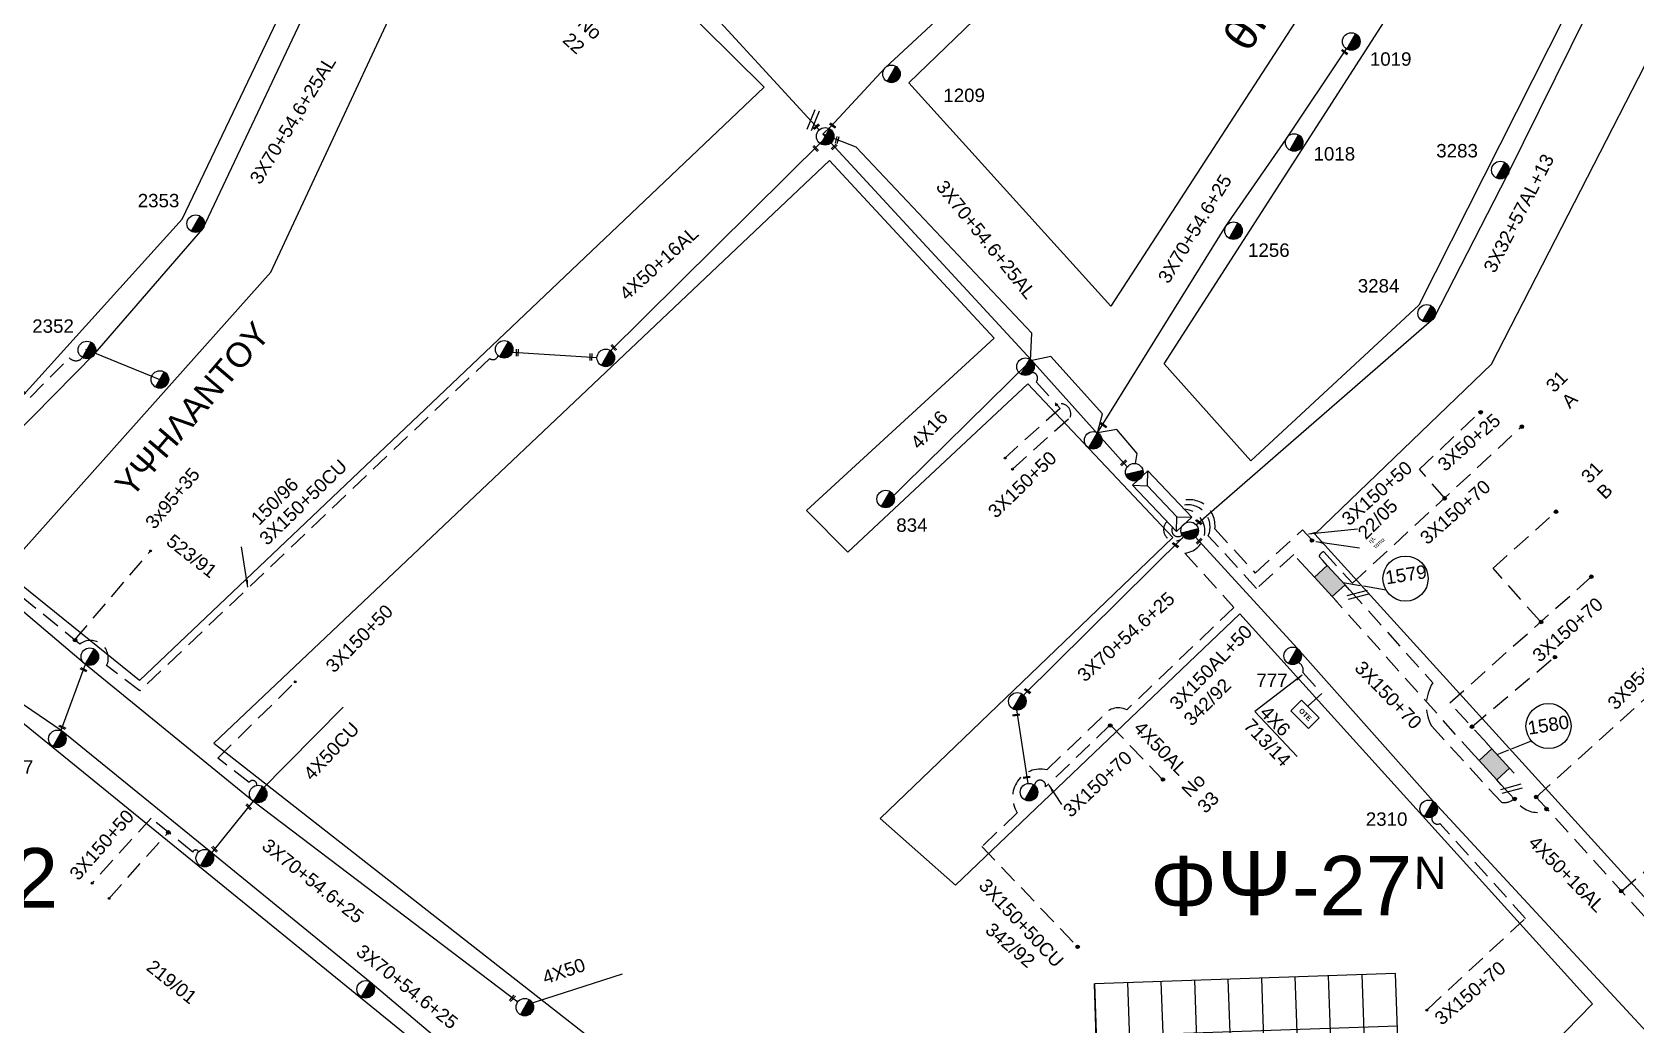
# Model space of a CAD drawing. Header units: millimetres. Extents: x 771 to 3391, y 686 to 1835.
# Drawn here: x 1592.7 to 1808.2, y 1081.8 to 1215.3 of the extents above; entities that cross this region are included whole.
import ezdxf
from ezdxf.enums import TextEntityAlignment as Align

# ---------------------------------------------------------------- set-up
doc = ezdxf.new("R2010")
doc.units = ezdxf.units.MM
doc.linetypes.add('DASHED', pattern=[19.05, 12.7, -6.35])
for name, color, linetype in [('Link Box 4 Διευθύνσεων', 7, 'Continuous'), ('Pillar OTE', 7, 'Continuous'), ('Άγνωστα', 7, 'Continuous'), ('Ασφαλειοκιβώτια Χ.Τ 9 αναχωρήσεων', 7, 'Continuous'), ('Γυμνά εναέρια ΧΤ (3Φ)   4x50CU', 7, 'Continuous'), ('Γυμνά εναέρια ΧΤ και ΦΟΠ (3Φ)   4x50+16AL', 7, 'Continuous'), ('Εναέρια παροχή ΧΤ 4x16', 7, 'SYN_LINE'), ('Επιγραφές - Σχήματα', 7, 'Continuous'), ('Καλωδια Χ.Τ 3x95+35', 7, 'DASHED'), ('Καλωδια Χ.Τ. 3x50+35', 7, 'Continuous'), ('Καλωδια ΧΤ  3X95+50', 7, 'Continuous'), ('Καλώδια ΧΤ   3x150+50CU', 7, 'DASHED'), ('Καλώδια ΧΤ   3x150+70AL', 7, 'DASHED'), ('Καλώδια ΧΤ   3x150AL+50CU', 7, 'DASHED'), ('Μηχανική τομή', 7, 'Continuous'), ('Στύλος ΦΜ', 7, 'Continuous'), ('Στύλος ΦΜ @ 1', 7, 'Continuous'), ('Συνδέσεις', 7, 'Continuous'), ('Συνεστραμμένα ΧΤ   3x70+54.6+25 AL', 7, 'SYN_LINE'), ('Τομή', 7, 'Continuous'), ('Υποσταθμός εναέριος 2 στύλων', 7, 'Continuous'), ('Υποσταθμός πόλεως', 7, 'Continuous'), ('Υπόβαθρο ΔΕΗ', 7, 'Continuous'), ('Υπόγεια καλώδια Παροχών ΧΤ   4x16AL', 7, 'DASHED'), ('Υπόγεια καλώδια Παροχών ΧΤ   4x50AL', 7, 'DASHED'), ('Υπόγεια καλώδια Παροχών ΧΤ   4x6', 7, 'DASHED')]:
    doc.layers.add(name, color=color, linetype=linetype)
doc.styles.add('arial', font='arial.ttf')
doc.styles.get("Standard").update_dxf_attribs({"font": 'arial.ttf'})
doc.linetypes.add('SYN_LINE', pattern='A,0.5,-0.0001,["/\\/\\/\\/",Standard,S=0.1,R=0,X=0,Y=-0.05],-0.25', length=0.7501)
doc.dimstyles.new('ISO-25', dxfattribs={"dimtxt": 2.5, "dimasz": 2.5, "dimexe": 1.25, "dimexo": 0.625, "dimtad": 1, "dimtxsty": 'Standard', "dimcen": 2.5, "dimadec": 0, "dimazin": 0, "dimtfac": 1, "dimtmove": 0, "dimatfit": 3, "dimfxl": 1, "dimarcsym": 0})

# ---------------------------------------------------------------- blocks, each defined once
blk = doc.blocks.new('ΑΣΦΑΛΕΙΟΚΙΒΩΤΙΟ ΥΠΟΣΤΑΘΜΟΥ 9 ΑΝΑΧΩΡΗΣΕΩΝ')
at = {"layer": 'Ασφαλειοκιβώτια Χ.Τ 9 αναχωρήσεων', "ltscale": 40}
for p, q in [((-23.8, 40.36), (24.02, 40.36)), ((-9.72, 40.36), (-9.72, -40.64)), ((9.94, 40.36), (9.94, -40.64)), ((-23.8, 31.36), (24.02, 31.36)), ((-23.8, 22.36), (24.02, 22.36)), ((-23.8, 13.36), (24.02, 13.36)), ((-23.8, 4.36), (24.02, 4.36)), ((-23.8, -4.64), (24.02, -4.64)), ((-23.8, -13.64), (24.02, -13.64)), ((-23.8, -22.64), (24.02, -22.64)), ((-23.8, -31.64), (24.02, -31.64))]:
    blk.add_line(p, q, dxfattribs=at)
at = {"layer": 'Ασφαλειοκιβώτια Χ.Τ 9 αναχωρήσεων'}
blk.add_lwpolyline([(-23.8, -40.64), (24.02, -40.64), (24.02, 40.36), (-23.8, 40.36)], close=True, dxfattribs=at)
for s, p in [('1', (-18.12, 33.62)), ('2', (-18.12, 25.05)), ('3', (-18.12, 15.98)), ('4', (-18.12, 6.96)), ('5', (-18.12, -2.05)), ('6', (-18.12, -11.19)), ('7', (-18.12, -19.43)), ('8', (-18.12, -29.12)), ('9', (-18.12, -37.81))]:
    blk.add_text(s, height=3.6, dxfattribs=at).set_placement(p)
at = {"layer": 'Ασφαλειοκιβώτια Χ.Τ 9 αναχωρήσεων', "ltscale": 40}
for tag, height, p in [('ΟΝΟΜΑ', 5, (-0.16, 44.31)), ('ΚΕΙΜΕΝΟ 1', 2, (17.06, 35.59)), ('ΚΕΙΜΕΝΟ 2', 2, (17.06, 26.88)), ('ΚΕΙΜΕΝΟ 3', 2, (17.06, 17.69)), ('ΚΕΙΜΕΝΟ 4', 2, (17.06, 8.71)), ('ΚΕΙΜΕΝΟ 5', 2, (17.06, -0.13)), ('ΚΕΙΜΕΝΟ 6', 2, (17.06, -9.05)), ('ΚΕΙΜΕΝΟ 7', 2, (17.06, -18.13)), ('ΚΕΙΜΕΝΟ 8', 2, (17.06, -26.85)), ('ΚΕΙΜΕΝΟ 9', 2, (17.06, -35.99)), ('ΣΧ', 2, (-0.1, -42.64))]:
    blk.add_attdef(tag, text='', height=height, dxfattribs=at).set_placement(p, align=Align.MIDDLE_CENTER)
blk = doc.blocks.new('ΥΠΑΡΧΩΝ ΤΣΙΜΕΝΤΕΝΙΟΣ ΣΤΥΛΟΣ')
at = {"layer": 'Στύλος ΦΜ'}
blk.add_hatch(color=7, dxfattribs=at).paths.add_polyline_path([(-1.29, -2.28, 0.574793), (2.62, 0, 0.268822), (1.3, 2.27)])
at = {"layer": 'Στύλος ΦΜ', "color": 7}
blk.add_line((-1.29, -2.28), (1.3, 2.27), dxfattribs=at)
blk.add_circle((0, 0), 2.62, dxfattribs=at)
at = {"layer": 'Στύλος ΦΜ', "flags": 4}
for tag, p in [('ΑΡΙΘΜΟΣ', (-4.68, 8.05)), ('ΤΥΠΟΣ', (-4.91, 3.03))]:
    blk.add_attdef(tag, p, '', height=4, dxfattribs=at)
blk = doc.blocks.new('ΥΠΟΣΤΑΘΜΟΣ ΕΝΑΕΡΙΟΣ ΕΠΙ 2 ΣΤΥΛΩΝ')
at = {"layer": 'Υποσταθμός εναέριος 2 στύλων', "linetype": 'Continuous'}
for points in [[(-11.97, -2.11, 0.574793), (-8.45, -0.07, 0.268822), (-9.64, 1.98)], [(9.68, -2.15, 0.574793), (13.19, -0.1, 0.268822), (12.01, 1.95)]]:
    blk.add_hatch(color=256, dxfattribs=at).paths.add_polyline_path(points)
for p, q in [((-11.97, -2.11), (-9.64, 1.98)), ((9.68, -2.15), (12.01, 1.95))]:
    blk.add_line(p, q, dxfattribs=at)
for centre in [(-10.81, -0.07), (10.84, -0.1)]:
    blk.add_circle(centre, 2.36, dxfattribs=at)
at = {"layer": 'Υποσταθμός πόλεως', "linetype": 'Continuous', "ltscale": 40}
blk.add_lwpolyline([(-8.57, 2.82), (8.57, 2.82), (8.57, -2.82), (-8.57, -2.82)], close=True, dxfattribs=at)
for points in [[(-5.75, 0), (-8.57, 2.82)], [(-8.57, -2.82), (-5.75, 0)], [(-5.75, 0), (5.75, 0)], [(5.75, 0), (8.57, 2.82)], [(8.57, -2.82), (5.75, 0)]]:
    blk.add_lwpolyline(points, dxfattribs=at)
at = {"layer": 'Υποσταθμός εναέριος 2 στύλων', "ltscale": 40, "flags": 1}
for tag, p in [('ΜΕΤΑΣΧΗΜΑΤΙΣΜΟΣ', (14.09, 2.51)), ('ΙΣΧΥΣ', (14.07, -0.28)), ('ΑΡΙΘΜΟΣ', (14.19, -3))]:
    blk.add_attdef(tag, p, '', height=1.8, dxfattribs=at)
blk = doc.blocks.new('ΜΗΧΑΝΙΚΗ ΤΟΜΗ')
at = {"layer": 'Μηχανική τομή', "ltscale": 40}
for p, q in [((-1.89, 0.78), (1.89, 0.78)), ((1.89, 0), (-1.89, 0))]:
    blk.add_line(p, q, dxfattribs=at)
blk = doc.blocks.new('_ΣΥΝΔΕΣΗ')
at = {"layer": 'Συνδέσεις', "linetype": 'SYN_LINE', "ltscale": 40}
blk.add_hatch(color=256, dxfattribs=at).paths.add_polyline_path([(0.5, -0.01, 1), (-0.5, -0.01, 1)])
at = {"layer": 'Συνδέσεις'}
blk.add_circle((0, -0.01), 0.5, dxfattribs=at)
blk = doc.blocks.new('LINK BOX 4 ΑΝΑΧΩΡΗΣΕΩΝ')
at = {"layer": 'Link Box 4 Διευθύνσεων', "ltscale": 40}
blk.add_hatch(color=256, dxfattribs=at).paths.add_polyline_path([(-3.54, 0), (-3.54, -4.67), (3.54, -4.67), (3.54, 0)])
for p, q in [((-3.54, 0), (-5.33, 0)), ((5.33, 0), (3.54, 0)), ((-3.54, -4.67), (-5.33, -4.67)), ((5.33, -4.67), (3.54, -4.67))]:
    blk.add_line(p, q, dxfattribs=at)
blk.add_lwpolyline([(-3.54, -4.67), (-3.54, 0), (3.54, 0), (3.54, -4.67)], close=True, dxfattribs=at)
blk = doc.blocks.new('ΤΟΜΗ')
at = {"layer": 'Τομή', "ltscale": 40}
for p, q in [((-5.68, 0), (5.68, 0)), ((5.68, -2.33), (-5.68, -2.33))]:
    blk.add_line(p, q, dxfattribs=at)
blk = doc.blocks.new('PILLAR ΟΤΕ')
at = {"layer": 'Pillar OTE', "ltscale": 40}
blk.add_lwpolyline([(-3.31, 2.02), (3.39, 2.02), (3.39, -1.99), (-3.31, -1.99)], close=True, dxfattribs=at)
at = {"layer": 'Pillar OTE', "insert": (-1.81, 0.71), "char_height": 1.3575, "width": 109.961, "attachment_point": 1}
blk.add_mtext('{\\fArial|b1|i0|c161|p34;OTE}', dxfattribs=at)

msp = doc.modelspace()

# ---------------------------------------------------------------- linework, layer by layer
at = {"layer": 'Άγνωστα', "color": 30}
msp.add_lwpolyline([(1749.14344, 1149.01901), (1781.12148, 1176.84265), (1790.99586, 1196.08359), (1805.96556, 1226.49113), (1827.395, 1253.3171)], dxfattribs=at)
at = {"layer": 'Άγνωστα', "color": 85}
msp.add_lwpolyline([(1599.86962, 1172.63286), (1609.88165, 1168.57914)], dxfattribs=at)
at = {"layer": 'Άγνωστα', "color": 5, "linetype": 'DASHED', "ltscale": 0.2}
for points in [[(1727.08343, 1169.51038, -0.652964741), (1727.64755, 1168.26595), (1730.85422, 1164.69664), (1723.421, 1158.01863)], [(1724.44027, 1156.51515), (1732.21162, 1163.49603, 0.649380532), (1730.40237, 1165.19959)]]:
    msp.add_lwpolyline(points, format="xyb", dxfattribs=at)
at = {"layer": 'Άγνωστα', "color": 6, "linetype": 'DASHED', "ltscale": 0.2}
for points in [[(1782.52048, 1152.64268), (1779.1633, 1156.51347), (1787.24679, 1164.19882)], [(1795.301, 1136.11319), (1789.05038, 1143.2206), (1797.50709, 1150.79927)], [(1786.16888, 1121.87833), (1797.24651, 1131.20247)]]:
    msp.add_lwpolyline(points, dxfattribs=at)
at = {"layer": 'Άγνωστα', "color": 62, "linetype": 'SYN_LINE', "ltscale": 20}
msp.add_lwpolyline([(1623.30015, 1113.19569), (1634.51781, 1124.49571)], dxfattribs=at)
at = {"layer": 'Γυμνά εναέρια ΧΤ (3Φ)   4x50CU', "color": 173, "linetype": 'SYN_LINE', "ltscale": 15}
msp.add_lwpolyline([(1659.09528, 1084.49584), (1672.03564, 1088.67937)], dxfattribs=at)
at = {"layer": 'Γυμνά εναέρια ΧΤ και ΦΟΠ (3Φ)   4x50+16AL', "color": 30}
msp.add_lwpolyline([(1670.18792, 1172.15349), (1670.18792, 1172.15349), (1698.96362, 1200.69047)], dxfattribs=at)
at = {"layer": 'Γυμνά εναέρια ΧΤ και ΦΟΠ (3Φ)   4x50+16AL', "color": 2, "linetype": 'Continuous', "ltscale": 0.2}
msp.add_lwpolyline([(1749.04602, 1147.36808), (1762.69954, 1132.43049), (1780.9742, 1111.87425), (1811.93598, 1078.42257), (1821.96505, 1066.44427), (1841.36912, 1044.44777), (1860.82594, 1023.07071)], dxfattribs=at)
at = {"layer": 'Εναέρια παροχή ΧΤ 4x16', "color": 5, "ltscale": 20}
msp.add_lwpolyline([(1707.04562, 1151.55731), (1726.86837, 1171.0815)], dxfattribs=at)
at = {"layer": 'Καλωδια Χ.Τ 3x95+35', "color": 30, "linetype": 'DASHED', "ltscale": 0.2}
msp.add_lwpolyline([(1598.45154, 1133.56335), (1608.66045, 1145.56687)], dxfattribs=at)
at = {"layer": 'Καλωδια Χ.Τ. 3x50+35', "color": 85, "linetype": 'DASHED', "ltscale": 0.2}
msp.add_lwpolyline([(1581.72276, 1176.28994), (1592.45073, 1166.17126), (1597.70779, 1171.50574, 0.47167068), (1599.49188, 1171.52565)], format="xyb", dxfattribs=at)
at = {"layer": 'Καλωδια ΧΤ  3X95+50', "color": 30, "linetype": 'DASHED', "ltscale": 0.2}
msp.add_lwpolyline([(1794.84776, 1112.40051), (1819.8874, 1135.12751)], dxfattribs=at)
at = {"layer": 'Καλώδια ΧΤ   3x150+50CU', "color": 30, "linetype": 'DASHED', "ltscale": 0.2}
for points in [[(1655.32475, 1171.789, -0.560887584), (1654.20216, 1171.40542), (1607.19334, 1126.70197), (1602.72563, 1130.1083, 0.783499385), (1599.13632, 1133.00979), (1587.96999, 1142.03632), (1580.68561, 1148.21353, 0.798056016), (1579.33564, 1148.93796)], [(1790.14414, 1114.08106), (1792.69679, 1111.29342, 0.308418429), (1796.4057, 1110.68416)]]:
    msp.add_lwpolyline(points, format="xyb", dxfattribs=at)
at = {"layer": 'Καλώδια ΧΤ   3x150+50CU', "color": 62, "linetype": 'DASHED', "ltscale": 0.2}
for points in [[(1746.64941, 1152.05479, -0.597957302), (1751.65061, 1148.48832), (1757.08305, 1142.55577), (1763.44119, 1148.37794), (1764.72693, 1146.97384)], [(1622.90258, 1114.00151, 0.804963703), (1621.85595, 1114.39022), (1617.66531, 1117.67325), (1628.0765, 1127.9266)], [(1615.09173, 1105.06751, 0.674831568), (1614.29528, 1105.02415), (1608.68874, 1109.58461), (1600.79596, 1100.86447)]]:
    msp.add_lwpolyline(points, format="xyb", dxfattribs=at)
msp.add_lwpolyline([(1603.004, 1098.76872), (1611.02153, 1107.68708)], dxfattribs=at)
at = {"layer": 'Καλώδια ΧΤ   3x150+70AL', "color": 6, "linetype": 'DASHED', "ltscale": 0.2}
msp.add_lwpolyline([(1766.15203, 1144.22666), (1765.66646, 1144.75694, -0.305310554), (1766.29249, 1145.42192), (1770.14202, 1141.181), (1792.9416, 1162.29198)], format="xyb", dxfattribs=at)
at = {"layer": 'Καλώδια ΧΤ   3x150+70AL', "color": 30, "linetype": 'DASHED', "ltscale": 0.2}
for points in [[(1769.7505, 1140.29693), (1780.9267, 1127.8016, 0.264622077), (1780.763, 1121.98943), (1790.15106, 1111.73713, 0.241258412), (1791.86302, 1112.20395)], [(1794.84776, 1112.40051), (1835.23265, 1067.90968, 0.203709817), (1836.19765, 1064.65248), (1837.20397, 1063.55841)]]:
    msp.add_lwpolyline(points, format="xyb", dxfattribs=at)
at = {"layer": 'Καλώδια ΧΤ   3x150+70AL', "color": 6, "linetype": 'DASHED', "ltscale": 0.2}
for points in [[(1788.26702, 1119.58704), (1783.23266, 1125.08486), (1802.29299, 1142.10276)], [(1786.54567, 1118.0108), (1767.72672, 1139.05095)]]:
    msp.add_lwpolyline(points, dxfattribs=at)
at = {"layer": 'Καλώδια ΧΤ   3x150+70AL', "color": 27, "linetype": 'DASHED', "ltscale": 0.2}
msp.add_lwpolyline([(1737.60248, 1122.12623), (1728.89753, 1113.80155, 1.078139601), (1727.42446, 1114.00018)], format="xyb", dxfattribs=at)
at = {"layer": 'Καλώδια ΧΤ   3x150+70AL', "color": 2, "linetype": 'DASHED', "ltscale": 0.2}
msp.add_lwpolyline([(1780.20718, 1083.86954), (1793.38721, 1096.12319), (1793.38721, 1096.12319), (1793.38721, 1096.12319), (1781.88143, 1108.85922, -0.655879411), (1780.84888, 1109.76824)], format="xyb", dxfattribs=at)
at = {"layer": 'Καλώδια ΧΤ   3x150AL+50CU', "color": 85, "linetype": 'DASHED', "ltscale": 0.2}
msp.add_lwpolyline([(1747.5189, 1151.13835, -0.931353019), (1747.6179, 1145.23762), (1754.21694, 1137.93298), (1739.81982, 1124.16481, 0.38838129), (1736.41971, 1123.13654), (1729.06488, 1116.10301, 0.677504832), (1725.10601, 1110.3291), (1720.33517, 1105.76668), (1733.07726, 1092.44251)], format="xyb", dxfattribs=at)
at = {"layer": 'Καλώδια ΧΤ   3x150AL+50CU', "color": 6, "linetype": 'DASHED', "ltscale": 0.2}
msp.add_lwpolyline([(1764.43068, 1142.65041), (1762.24651, 1145.03566), (1757.2656, 1140.47463), (1750.76786, 1147.57054, 0.643371703), (1747.1008, 1151.57902)], format="xyb", dxfattribs=at)
at = {"layer": 'Καλώδια ΧΤ   3x150AL+50CU', "color": 27, "linetype": 'DASHED', "ltscale": 0.2}
msp.add_arc((1746.28091, 1148.38865), 1.52136, 134.4246714, 319.4100473, dxfattribs=at)
at = {"layer": 'Καλώδια ΧΤ   3x150AL+50CU', "color": 2, "linetype": 'DASHED', "ltscale": 0.2}
msp.add_arc((1746.69395, 1148.27855), 0.83064, 150.9064709, 311.001565, dxfattribs=at)
at = {"layer": 'Συνεστραμμένα ΧΤ   3x70+54.6+25 AL', "color": 133, "ltscale": 20}
for points in [[(1700.01951, 1202.53123), (1707.34438, 1210.48135), (1725.74491, 1227.61853), (1735.11754, 1235.74982), (1744.94649, 1245.32555), (1769.05773, 1268.15957), (1784.21916, 1283.24594), (1795.04683, 1292.50917)], [(1727.05163, 1171.12037), (1726.86837, 1171.0815), (1727.0582, 1174.81009), (1703.46836, 1199.82547), (1698.97443, 1201.5492), (1700.01951, 1202.53123)]]:
    msp.add_lwpolyline(points, dxfattribs=at)
at = {"layer": 'Συνεστραμμένα ΧΤ   3x70+54.6+25 AL', "color": 85, "linetype": 'SYN_LINE', "ltscale": 20}
msp.add_lwpolyline([(1578.95574, 1149.57241), (1601.16475, 1172.10849), (1615.64776, 1188.84458), (1632.72251, 1225.01943), (1646.16017, 1254.9516)], dxfattribs=at)
at = {"layer": 'Συνεστραμμένα ΧΤ   3x70+54.6+25 AL', "color": 62, "linetype": 'SYN_LINE', "ltscale": 20}
for points in [[(1646.92578, 1255.77119), (1678.53359, 1223.88809), (1698.48994, 1202.12924)], [(1579.53432, 1133.05537), (1596.60768, 1121.4035), (1616.49689, 1105.24359), (1638.12259, 1087.60536), (1661.50242, 1067.80575)]]:
    msp.add_lwpolyline(points, dxfattribs=at)
at = {"layer": 'Συνεστραμμένα ΧΤ   3x70+54.6+25 AL', "color": 5, "ltscale": 15}
msp.add_lwpolyline([(1735.88431, 1161.42457), (1753.13684, 1189.17396), (1761.22524, 1200.88522), (1769.32744, 1213.04337)], dxfattribs=at)
at = {"layer": 'Συνεστραμμένα ΧΤ   3x70+54.6+25 AL', "color": 5, "ltscale": 20}
msp.add_lwpolyline([(1739.8827, 1156.81663), (1726.94587, 1171.21648), (1698.97443, 1201.5492)], dxfattribs=at)
at = {"layer": 'Συνεστραμμένα ΧΤ   3x70+54.6+25 AL', "color": 30, "linetype": 'SYN_LINE', "ltscale": 15}
msp.add_lwpolyline([(1657.26411, 1172.24549), (1668.62392, 1171.54942)], dxfattribs=at)
at = {"layer": 'Συνεστραμμένα ΧΤ   3x70+54.6+25 AL', "color": 133, "linetype": 'SYN_LINE', "ltscale": 8}
msp.add_lwpolyline([(1740.99383, 1157.27005), (1741.19577, 1158.63273), (1738.46503, 1161.83819), (1735.88431, 1161.42457), (1736.56393, 1163.94444), (1736.56393, 1163.94444), (1729.5992, 1171.66073), (1726.86837, 1171.0815)], dxfattribs=at)
at = {"layer": 'Συνεστραμμένα ΧΤ   3x70+54.6+25 AL', "color": 173, "linetype": 'SYN_LINE', "ltscale": 20}
msp.add_lwpolyline([(1548.18402, 1130.20106), (1578.18857, 1148.67942), (1599.87712, 1130.28738), (1622.513, 1111.81493), (1657.97806, 1084.89904)], dxfattribs=at)
at = {"layer": 'Συνεστραμμένα ΧΤ   3x70+54.6+25 AL', "color": 27, "ltscale": 20}
msp.add_lwpolyline([(1747.4362, 1147.39879), (1725.94888, 1126.13833)], dxfattribs=at)
at = {"layer": 'Συνεστραμμένα ΧΤ   3x70+54.6+25 AL', "color": 62, "linetype": 'SYN_LINE', "ltscale": 8}
for points in [[(1596.60768, 1121.4035), (1599.87712, 1130.28738), (1599.87712, 1130.28738)], [(1616.84542, 1104.93906), (1622.7879, 1112.29714)]]:
    msp.add_lwpolyline(points, dxfattribs=at)
at = {"layer": 'Συνεστραμμένα ΧΤ   3x70+54.6+25 AL', "color": 27, "linetype": 'SYN_LINE', "ltscale": 8}
msp.add_lwpolyline([(1724.99732, 1124.13775), (1726.49994, 1114.25441)], dxfattribs=at)
at = {"layer": 'Υπόβαθρο ΔΕΗ'}
for points in [[(1503.61632, 1212.26674), (1544.46417, 1178.81489), (1563.91894, 1203.36486), (1572.0391, 1196.48349), (1552.79068, 1172.46464), (1578.05571, 1151.64163), (1612.88402, 1190.12458), (1644.26566, 1255.85992), (1574.62746, 1333.25465), (1567.10545, 1335.24439), (1514.01592, 1232.40975), (1503.61632, 1212.26674)], [(1710.50527, 1208.47843), (1785.24295, 1280.58454), (1796.00871, 1268.38931), (1737.66123, 1178.45599), (1710.50527, 1208.47843)], [(1744.85063, 1170.69258), (1802.65044, 1260.68924), (1813.97366, 1247.70846), (1779.07829, 1178.58356), (1756.48772, 1157.6182), (1744.85063, 1170.69258)], [(1588.93597, 1142.8135), (1624.80134, 1183.00912), (1649.58254, 1236.19794), (1658.15555, 1240.51782), (1691.08554, 1207.90112), (1607.15451, 1128.08618), (1588.93597, 1142.8135)], [(1869.85087, 1032.33535), (1765.07641, 1147.76225), (1788.81762, 1170.63683), (1823.19746, 1237.65921), (1940.59184, 1102.643), (1869.85087, 1032.33535)], [(1617.14911, 1119.69725), (1691.19501, 1061.6882), (1740.47172, 1020.79614), (1762.66119, 1043.87065), (1802.38774, 1084.61155), (1754.98568, 1137.08204), (1716.80931, 1100.57343), (1706.67317, 1109.56027), (1746.01995, 1147.33235), (1726.5368, 1167.97195), (1702.31883, 1145.34303), (1696.76645, 1150.9658), (1721.98274, 1174.11733), (1699.87058, 1197.99741), (1617.14911, 1119.69725)], [(1771.19084, 1140.84288), (1768.89912, 1141.22668)], [(1774.66646, 1140.2608), (1771.64375, 1140.76703)], [(1485.64728, 1010.07398), (1525.06965, 1069.97242), (1579.64749, 1132.00758), (1660.84067, 1065.9635), (1560.20278, 970.06351), (1485.64728, 1010.07398)], [(1757.0411, 1123.93879), (1762.7057, 1117.87195)], [(1789.58678, 1118.14579), (1791.16145, 1118.78358)], [(1791.53213, 1118.93373), (1794.18358, 1120.00766)]]:
    msp.add_lwpolyline(points, dxfattribs=at)
for centre in [(1777.27532, 1141.80876), (1796.48995, 1121.97819)]:
    msp.add_circle(centre, 3.03354, dxfattribs=at)
at = {"layer": 'Υπόγεια καλώδια Παροχών ΧΤ   4x16AL', "color": 30, "ltscale": 0.2}
msp.add_lwpolyline([(1806.30362, 1099.77992), (1832.47386, 1122.31201)], dxfattribs=at)
at = {"layer": 'Υπόγεια καλώδια Παροχών ΧΤ   4x50AL', "color": 27, "ltscale": 0.2}
msp.add_lwpolyline([(1737.60248, 1122.12623), (1744.61956, 1114.80681)], dxfattribs=at)
at = {"layer": 'Υπόγεια καλώδια Παροχών ΧΤ   4x6', "color": 2, "linetype": 'DASHED', "ltscale": 0.2}
msp.add_lwpolyline([(1762.86462, 1130.50104, -0.401342926), (1763.46967, 1129.18265), (1766.03059, 1126.3479), (1764.1821, 1124.67796)], format="xyb", dxfattribs=at)

# ---------------------------------------------------------------- block references
at = {"layer": 'Link Box 4 Διευθύνσεων', "xscale": 0.4999999999999999, "yscale": 0.4999999999999999, "zscale": 0.4999999999999999, "rotation": 312.4804185998576}
for p in [(1767.95127, 1142.26179), (1790.06626, 1117.62218)]:
    msp.add_blockref('LINK BOX 4 ΑΝΑΧΩΡΗΣΕΩΝ', p, dxfattribs=at)
at = {"layer": 'Pillar OTE', "xscale": 0.5, "yscale": 0.5, "zscale": 0.5, "rotation": 315.0950187467437}
msp.add_blockref('PILLAR ΟΤΕ', (1763.74039, 1123.5644), dxfattribs=at)
at = {"layer": 'Ασφαλειοκιβώτια Χ.Τ 9 αναχωρήσεων', "xscale": 0.4999999999999998, "yscale": 0.4999999999999998, "zscale": 0.4999999999999998, "rotation": 91.97262806557677}
msp.add_blockref('ΑΣΦΑΛΕΙΟΚΙΒΩΤΙΟ ΥΠΟΣΤΑΘΜΟΥ 9 ΑΝΑΧΩΡΗΣΕΩΝ', (1756.0405, 1076.02078), dxfattribs=at)
at = {"layer": 'Μηχανική τομή'}
for p, xscale, yscale, zscale, rotation in [((1769.0317, 1212.51481), 0.2500000000002005, 0.2500000000002005, 0.2500000000002005, 323.2559298037776), ((1698.17499, 1202.47264), 0.249999999999919, 0.249999999999919, 0.249999999999919, 40.56615340063241), ((1700.24076, 1202.63906), 0.2500000000002005, 0.2500000000002005, 0.2500000000002005, 323.2559298037776), ((1700.9746, 1200.73714), 0.249999999999919, 0.249999999999919, 0.249999999999919, 75.04008725753748), ((1697.93614, 1199.56194), 0.2500000000001928, 0.2500000000001928, 0.2500000000001928, 312.6268794242704), ((1700.56059, 1199.7626), 0.249999999999919, 0.249999999999919, 0.249999999999919, 43.44704939892168), ((1657.81536, 1172.16506), 0.2500000000001928, 0.2500000000001928, 0.2500000000001928, 268.897504715018), ((1670.80707, 1172.80014), 0.2500000000001928, 0.2500000000001928, 0.2500000000001928, 312.6268794242704), ((1667.71299, 1171.59707), 0.2500000000001928, 0.2500000000001928, 0.2500000000001928, 268.897504715018), ((1736.64413, 1162.34976), 0.2500000000002005, 0.2500000000002005, 0.2500000000002005, 323.2559298037776), ((1739.4649, 1157.29607), 0.249999999999919, 0.249999999999919, 0.249999999999919, 43.44704939892168), ((1749.42906, 1149.32849), 0.2500000000002005, 0.2500000000002005, 0.2500000000002005, 323.2559298037776), ((1746.29754, 1146.23621), 0.2500000000002005, 0.2500000000002005, 0.2500000000002005, 323.2559298037776), ((1749.60142, 1146.76046), 0.249999999999919, 0.249999999999919, 0.249999999999919, 43.44704939892168), ((1599.57401, 1129.46536), 0.2500000000001927, 0.2500000000001927, 0.2500000000001927, 334.0157273791418), ((1726.4173, 1126.59649), 0.2500000000002006, 0.2500000000002006, 0.2500000000002006, 323.2559298037776), ((1724.96198, 1123.36489), 0.2500000000002005, 0.2500000000002005, 0.2500000000002005, 7.636592084713301), ((1596.72879, 1121.7342), 0.2500000000001927, 0.2500000000001927, 0.2500000000001927, 334.0157273791418), ((1726.36869, 1114.98653), 0.2500000000002005, 0.2500000000002005, 0.2500000000002005, 7.636592084713301), ((1621.74947, 1111.05675), 0.2500000000001928, 0.2500000000001928, 0.2500000000001928, 312.6268794242704), ((1617.15594, 1105.36896), 0.2500000000001928, 0.2500000000001928, 0.2500000000001928, 312.6268794242704), ((1657.33411, 1085.31023), 0.249999999999919, 0.249999999999919, 0.249999999999919, 47.90602526329326)]:
    msp.add_blockref('ΜΗΧΑΝΙΚΗ ΤΟΜΗ', p, dxfattribs=dict(at, xscale=xscale, yscale=yscale, zscale=zscale, rotation=rotation))
at = {"layer": 'Στύλος ΦΜ @ 1', "ltscale": 40}
ref = msp.add_blockref('ΥΠΑΡΧΩΝ ΤΣΙΜΕΝΤΕΝΙΟΣ ΣΤΥΛΟΣ', (1769.98057, 1214.02345), dxfattribs=dict(at, xscale=0.4499999999998181, yscale=0.4499999999998181, zscale=0.4499999999998181))
ref.add_attrib('ΤΥΠΟΣ', '1019', (1772.47852, 1210.76391), dxfattribs={"layer": 'Στύλος ΦΜ', "height": 1.8, "flags": 4})
ref = msp.add_blockref('ΥΠΑΡΧΩΝ ΤΣΙΜΕΝΤΕΝΙΟΣ ΣΤΥΛΟΣ', (1708.18889, 1209.66042), dxfattribs=dict(at, xscale=0.4499999999998181, yscale=0.4499999999998181, zscale=0.4499999999998181))
ref.add_attrib('ΤΥΠΟΣ', '1209', (1715.16241, 1205.88417), dxfattribs={"layer": 'Στύλος ΦΜ', "height": 1.8, "flags": 4})
at = {"layer": 'Στύλος ΦΜ @ 1', "ltscale": 40, "xscale": 0.4499999999998181, "yscale": 0.4499999999998181, "zscale": 0.4499999999998181}
for p in [(1699.28602, 1201.26125), (1656.15047, 1172.62883), (1669.79948, 1171.47738), (1726.20813, 1170.2984), (1609.88165, 1168.57914), (1735.29875, 1160.40268), (1600.45815, 1131.31185), (1725.11166, 1125.30996), (1623.09403, 1112.8394), (1726.67696, 1113.09002), (1615.91133, 1104.2217), (1637.53703, 1086.58348), (1658.91623, 1084.18702)]:
    msp.add_blockref('ΥΠΑΡΧΩΝ ΤΣΙΜΕΝΤΕΝΙΟΣ ΣΤΥΛΟΣ', p, dxfattribs=at)
at = {"layer": 'Στύλος ΦΜ @ 1', "ltscale": 40}
ref = msp.add_blockref('ΥΠΑΡΧΩΝ ΤΣΙΜΕΝΤΕΝΙΟΣ ΣΤΥΛΟΣ', (1762.31421, 1200.43657), dxfattribs=dict(at, xscale=0.4499999999998181, yscale=0.4499999999998181, zscale=0.4499999999998181))
ref.add_attrib('ΤΥΠΟΣ', '1018', (1764.90789, 1198.017), dxfattribs={"layer": 'Στύλος ΦΜ', "height": 1.8, "flags": 4})
ref = msp.add_blockref('ΥΠΑΡΧΩΝ ΤΣΙΜΕΝΤΕΝΙΟΣ ΣΤΥΛΟΣ', (1790.01203, 1196.73106), dxfattribs=dict(at, xscale=0.4499999999998181, yscale=0.4499999999998181, zscale=0.4499999999998181))
ref.add_attrib('ΤΥΠΟΣ', '3283', (1781.40358, 1198.43783), dxfattribs={"layer": 'Στύλος ΦΜ', "height": 1.8, "flags": 4})
ref = msp.add_blockref('ΥΠΑΡΧΩΝ ΤΣΙΜΕΝΤΕΝΙΟΣ ΣΤΥΛΟΣ', (1614.68766, 1189.52674), dxfattribs=dict(at, xscale=0.4499999999998181, yscale=0.4499999999998181, zscale=0.4499999999998181))
ref.add_attrib('ΤΥΠΟΣ', '2353', (1606.90117, 1191.73137), dxfattribs={"layer": 'Στύλος ΦΜ', "height": 1.8, "flags": 4})
ref = msp.add_blockref('ΥΠΑΡΧΩΝ ΤΣΙΜΕΝΤΕΝΙΟΣ ΣΤΥΛΟΣ', (1754.15324, 1188.57893), dxfattribs=dict(at, xscale=0.4499999999998181, yscale=0.4499999999998181, zscale=0.4499999999998181))
ref.add_attrib('ΤΥΠΟΣ', '1256', (1756.10958, 1185.0656), dxfattribs={"layer": 'Στύλος ΦΜ', "height": 1.8, "flags": 4})
ref = msp.add_blockref('ΥΠΑΡΧΩΝ ΤΣΙΜΕΝΤΕΝΙΟΣ ΣΤΥΛΟΣ', (1780.11995, 1177.46239), dxfattribs=dict(at, xscale=0.4499999999998181, yscale=0.4499999999998181, zscale=0.4499999999998181))
ref.add_attrib('ΤΥΠΟΣ', '3284', (1770.85653, 1180.26987), dxfattribs={"layer": 'Στύλος ΦΜ', "height": 1.8, "flags": 4})
ref = msp.add_blockref('ΥΠΑΡΧΩΝ ΤΣΙΜΕΝΤΕΝΙΟΣ ΣΤΥΛΟΣ', (1600.07291, 1172.55012), dxfattribs=dict(at, xscale=0.4499999999998181, yscale=0.4499999999998181, zscale=0.4499999999998181))
ref.add_attrib('ΤΥΠΟΣ', '2352', (1592.72445, 1174.85591), dxfattribs={"layer": 'Στύλος ΦΜ', "height": 1.8, "flags": 4})
ref = msp.add_blockref('ΥΠΑΡΧΩΝ ΤΣΙΜΕΝΤΕΝΙΟΣ ΣΤΥΛΟΣ', (1707.41318, 1152.51194), dxfattribs=dict(at, xscale=0.4499999999998181, yscale=0.4499999999998181, zscale=0.4499999999998181))
ref.add_attrib('ΤΥΠΟΣ', '834', (1708.84153, 1148.09867), dxfattribs={"layer": 'Στύλος ΦΜ', "height": 1.8, "flags": 4})
ref = msp.add_blockref('ΥΠΑΡΧΩΝ ΤΣΙΜΕΝΤΕΝΙΟΣ ΣΤΥΛΟΣ', (1762.11398, 1131.4086), dxfattribs=dict(at, xscale=0.4499999999998181, yscale=0.4499999999998181, zscale=0.4499999999998181))
ref.add_attrib('ΤΥΠΟΣ', '777', (1757.22173, 1127.21685), dxfattribs={"layer": 'Στύλος ΦΜ', "height": 1.8, "flags": 4})
ref = msp.add_blockref('ΥΠΑΡΧΩΝ ΤΣΙΜΕΝΤΕΝΙΟΣ ΣΤΥΛΟΣ', (1596.10154, 1120.25401), dxfattribs=dict(at, xscale=0.4499999999998181, yscale=0.4499999999998181, zscale=0.4499999999998181))
ref.add_attrib('ΤΥΠΟΣ', '997', (1588.68366, 1115.57767), dxfattribs={"layer": 'Στύλος ΦΜ', "height": 1.8, "flags": 4})
ref = msp.add_blockref('ΥΠΑΡΧΩΝ ΤΣΙΜΕΝΤΕΝΙΟΣ ΣΤΥΛΟΣ', (1780.38864, 1110.85236), dxfattribs=dict(at, xscale=0.4499999999998181, yscale=0.4499999999998181, zscale=0.4499999999998181))
ref.add_attrib('ΤΥΠΟΣ', '2310', (1771.93444, 1108.56913), dxfattribs={"layer": 'Στύλος ΦΜ', "height": 1.8, "flags": 4})
at = {"layer": 'Συνδέσεις'}
for p, xscale, yscale, zscale in [((1730.38321, 1165.15897), 0.25, 0.25, 0.25), ((1787.37753, 1164.17066), 0.4777242751394019, 0.4777242751394019, 0.4777242751394019), ((1792.90534, 1162.22297), 0.4777242751394019, 0.4777242751394019, 0.4777242751394019), ((1723.45061, 1158.01945), 0.25, 0.25, 0.25), ((1724.45839, 1156.50864), 0.25, 0.25, 0.25), ((1782.52335, 1152.58695), 0.4777242751394019, 0.4777242751394019, 0.4777242751394019), ((1797.48457, 1150.80787), 0.4777242751394019, 0.4777242751394019, 0.4777242751394019), ((1764.69867, 1146.93059), 0.4777242751394019, 0.4777242751394019, 0.4777242751394019), ((1608.62183, 1145.52146), 0.25, 0.25, 0.25), ((1802.23935, 1142.05784), 0.4777242751394019, 0.4777242751394019, 0.4777242751394019), ((1795.49723, 1135.97022), 0.4777242751394019, 0.4777242751394019, 0.4777242751394019), ((1598.48669, 1133.53493), 0.4777242751394019, 0.4777242751394019, 0.4777242751394019), ((1797.35461, 1131.24278), 0.4777242751394019, 0.4777242751394019, 0.4777242751394019), ((1628.0765, 1127.9266), 0.25, 0.25, 0.25), ((1737.59152, 1122.05705), 0.4777242751394019, 0.4777242751394019, 0.4777242751394019), ((1786.20858, 1121.89098), 0.4777242751394019, 0.4777242751394019, 0.4777242751394019), ((1744.67943, 1114.79669), 0.4777242751394019, 0.4777242751394019, 0.4777242751394019), ((1791.94192, 1112.18387), 0.4777242751394019, 0.4777242751394019, 0.4777242751394019), ((1794.83493, 1112.45236), 0.4777242751394019, 0.4777242751394019, 0.4777242751394019), ((1796.21944, 1110.83729), 0.4777242751394019, 0.4777242751394019, 0.4777242751394019), ((1611.02153, 1107.68708), 0.4777242751394019, 0.4777242751394019, 0.4777242751394019), ((1600.78514, 1100.85253), 0.25, 0.25, 0.25), ((1806.25675, 1099.78093), 0.4777242751394019, 0.4777242751394019, 0.4777242751394019), ((1603.04443, 1098.81369), 0.25, 0.25, 0.25), ((1733.20859, 1092.30261), 0.4777242751394019, 0.4777242751394019, 0.4777242751394019), ((1780.12543, 1083.77857), 0.25, 0.25, 0.25)]:
    msp.add_blockref('_ΣΥΝΔΕΣΗ', p, dxfattribs=dict(at, xscale=xscale, yscale=yscale, zscale=zscale))
at = {"layer": 'Τομή', "xscale": 0.2499999999998873, "yscale": 0.2499999999998873, "zscale": 0.2499999999998873}
for p, rotation in [((1697.94437, 1203.33313), 248.1909067709115), ((1770.94593, 1139.33999), 195.0273524377815), ((1791.58815, 1113.26237), 195.0273524377815)]:
    msp.add_blockref('ΤΟΜΗ', p, dxfattribs=dict(at, rotation=rotation))
at = {"layer": 'Υποσταθμός εναέριος 2 στύλων', "xscale": 0.4999999999999998, "yscale": 0.4999999999999998, "zscale": 0.4999999999999998, "rotation": 313.4943236845296}
msp.add_blockref('ΥΠΟΣΤΑΘΜΟΣ ΕΝΑΕΡΙΟΣ ΕΠΙ 2 ΣΤΥΛΩΝ', (1744.56375, 1152.20784), dxfattribs=at)

# ---------------------------------------------------------------- texts
at = {"ltscale": 40, "attachment_point": 1, "style": 'arial'}
for s, insert, char_height, width, rotation in [('{\\H1.083x;θHΣEΩΣ}', (1752.51809, 1214.71209), 4, 64.8866414, 57.0220245), ('{\\H1.083x;YΨHΛANTOY}', (1603.59072, 1154.63948), 3.0193207, 48.9783945, 49.453784), ('{\\H1.083x;N}', (1778.40196, 1104.42605), 4, 64.8866414, 359.6276144)]:
    msp.add_mtext(s, dxfattribs=dict(at, insert=insert, char_height=char_height, width=width, rotation=rotation))
at = {"layer": 'Άγνωστα', "color": 7}
note = msp.add_mtext_dynamic_manual_height_columns('No ', width=1.8, gutter_width=1.62563, heights=[0.04535, 0], dxfattribs=dict(at, insert=(1664.52721, 1219.90271), char_height=1.8, attachment_point=1, rotation=318.0483222))
for column, words in zip(note.columns.linked_columns, ['22']):
    column.text = words
at = {"layer": 'Άγνωστα', "color": 7, "char_height": 1.8, "attachment_point": 1}
for s, gutter_width, insert, rotation in [('3X32+57AL+13', 12.5, (1787.66338, 1183.59175), 62.5780083), ('3X70+54.6+25', 12.5, (1743.88926, 1182.2741), 58.6268732), ('3X50+25', 12.5, (1781.39995, 1157.46432), 41.3120751), ('3X150+50CU', 12.5, (1623.05726, 1147.4584), 44.057549), ('3X150+50', 12.5, (1720.98035, 1151.11471), 43.8315143), ('3X150+50', 12.5, (1768.49337, 1150.16082), 41.3120751), ('3X150+70', 12.5, (1779.01725, 1147.61897), 41.3120751), ('22/05', 1.97984, (1770.66134, 1148.22708), 44.9359626), ('1579', 12.5, (1774.43483, 1142.79716), 9.0165632), ('3X70+54.6+25', 12.5, (1732.97011, 1129.1358), 42.0431192), ('3X150+70', 12.5, (1794.1277, 1131.81231), 41.3120751), ('3X150AL+50', 12.5, (1745.37719, 1125.24192), 46.0030075), ('3X95+50', 12.5, (1804.2346, 1125.28251), 45.7515386), ('3X150+70', 12.5, (1771.59007, 1130.91324), 314.2239608), ('342/92', 1.97984, (1747.27663, 1123.13214), 44.9359626), ('1580', 12.5, (1793.56202, 1122.58414), 9.0165632), ('3X150+70', 12.5, (1731.06311, 1110.89239), 43.3320749), ('3X150+50', 12.5, (1597.56727, 1102.27417), 48.5829568), ('3X70+54.6+25', 12.5, (1624.55254, 1106.98948), 321.5650798), ('3X150+50CU', 12.5, (1721.10836, 1101.64978), 313.2348799), ('342/92', 12.5, (1721.8232, 1095.70635), 319.4930811), ('3X70+54.6+25', 12.5, (1637.21695, 1092.77295), 321.5650798), ('4X50', 12.5, (1661.0909, 1088.94723), 18.8177806), ('3X150+70', 12.5, (1780.9733, 1083.01812), 40.5077301)]:
    msp.add_mtext_dynamic_manual_height_columns(s, width=1.8, gutter_width=gutter_width, heights=[0.04535], dxfattribs=dict(at, insert=insert, rotation=rotation))
at = {"layer": 'Άγνωστα', "color": 7}
note = msp.add_mtext_dynamic_manual_height_columns('31 ', width=1.8, gutter_width=1.97984, heights=[0.04535, 0], dxfattribs=dict(at, insert=(1793.28081, 1165.30216), char_height=1.8, attachment_point=1, rotation=44.9359626))
for column, words in zip(note.columns.linked_columns, ['Α']):
    column.text = words
note = msp.add_mtext_dynamic_manual_height_columns('3x95+35\\P', width=1.8, gutter_width=12.5, heights=[0.04535, 0], dxfattribs=dict(at, insert=(1598.55869, 1138.5229), char_height=1.8, attachment_point=1, rotation=49.9838465))
note = msp.add_mtext_dynamic_manual_height_columns('150/96\\P', width=1.8, gutter_width=1.97984, heights=[0.04535, 0], dxfattribs=dict(at, insert=(1619.26661, 1147.4584), char_height=1.8, attachment_point=1, rotation=44.9359626))
note = msp.add_mtext_dynamic_manual_height_columns('31 ', width=1.8, gutter_width=1.97984, heights=[0.04535, 0], dxfattribs=dict(at, insert=(1798.00718, 1153.07117), char_height=1.8, attachment_point=1, rotation=44.9359626))
for column, words in zip(note.columns.linked_columns, ['B']):
    column.text = words
note = msp.add_mtext_dynamic_manual_height_columns('523/91\\P', width=1.8, gutter_width=1.97984, heights=[0.04535, 0], dxfattribs=dict(at, insert=(1608.72652, 1150.26394), char_height=1.8, attachment_point=1, rotation=321.9033128))
for column, words in zip(note.columns.linked_columns, ['\\P']):
    column.text = words
note = msp.add_mtext_dynamic_manual_height_columns('ηλ. ', width=1.8, gutter_width=0, heights=[0.04535, 0], dxfattribs=dict(at, insert=(1770.87926, 1145.7221), char_height=0.560507, attachment_point=1, rotation=41.3120751))
for column, words in zip(note.columns.linked_columns, ['ταπα']):
    column.text = words
note = msp.add_mtext_dynamic_manual_height_columns('3X150+50\\P', width=1.8, gutter_width=12.5, heights=[0.04535, 0], dxfattribs=dict(at, insert=(1621.94336, 1120.10037), char_height=1.8, attachment_point=1, rotation=45.3970805))
note = msp.add_mtext_dynamic_manual_height_columns('No ', width=1.8, gutter_width=1.97984, heights=[0.04535, 0], dxfattribs=dict(at, insert=(1744.32208, 1110.84684), char_height=1.8, attachment_point=1, rotation=44.9359626))
for column, words in zip(note.columns.linked_columns, ['33']):
    column.text = words
note = msp.add_mtext_dynamic_manual_height_columns('219/01\\P', width=1.8, gutter_width=12.5, heights=[0.04535, 0], dxfattribs=dict(at, insert=(1597.88605, 1099.63618), char_height=1.8, attachment_point=1, rotation=321.2940102))
for column, words in zip(note.columns.linked_columns, ['\\P']):
    column.text = words
at = {"layer": 'Γυμνά εναέρια ΧΤ (3Φ)   4x50CU', "color": 7, "insert": (1629.00328, 1115.77246), "char_height": 1.8, "attachment_point": 1, "rotation": 46.689397}
msp.add_mtext_dynamic_manual_height_columns('4X50CU', width=1.8, gutter_width=12.5, heights=[0.04535], dxfattribs=at)
at = {"layer": 'Γυμνά εναέρια ΧΤ και ΦΟΠ (3Φ)   4x50+16AL', "color": 7, "char_height": 1.8, "attachment_point": 1}
for insert, rotation in [((1671.433, 1180.43217), 42.2541313), ((1794.93207, 1107.42789), 314.7487489)]:
    msp.add_mtext_dynamic_manual_height_columns('4X50+16AL', width=1.8, gutter_width=12.5, heights=[0.04535], dxfattribs=dict(at, insert=insert, rotation=rotation))
at = {"layer": 'Εναέρια παροχή ΧΤ 4x16', "color": 7, "insert": (1710.58594, 1160.29923), "char_height": 1.8, "attachment_point": 1, "rotation": 46.8466971}
msp.add_mtext_dynamic_manual_height_columns('4X16', width=1.8, gutter_width=12.5, heights=[0.04535], dxfattribs=at)
at = {"layer": 'Συνεστραμμένα ΧΤ   3x70+54.6+25 AL', "color": 7, "char_height": 1.8, "attachment_point": 1}
for s, insert, rotation in [('3X70+54,6+25AL', (1621.8345, 1195.60279), 58.3673681), ('3X70+54.6+25AL', (1715.46414, 1195.57252), 308.9160193)]:
    msp.add_mtext_dynamic_manual_height_columns(s, width=1.8, gutter_width=12.5, heights=[0.04535], dxfattribs=dict(at, insert=insert, rotation=rotation))
at = {"layer": 'Υπόβαθρο ΔΕΗ', "char_height": 8, "attachment_point": 1}
for s, insert in [('Φ{\\H1.0833x;Ψ}-72', (1561.0238, 1106.23456)), ('Φ{\\H1.0833x;Ψ}-27', (1742.97646, 1105.18361))]:
    msp.add_mtext_dynamic_manual_height_columns(s, width=84.657329, gutter_width=12.5, heights=[0], dxfattribs=dict(at, insert=insert))
at = {"layer": 'Υπόγεια καλώδια Παροχών ΧΤ   4x50AL', "color": 7, "char_height": 1.8, "attachment_point": 1, "rotation": 314.1274579}
for s, insert in [('713/14', (1756.66549, 1123.14792)), ('4X6', (1758.87421, 1124.90245)), ('4X50AL', (1741.90693, 1122.83858))]:
    msp.add_mtext_dynamic_manual_height_columns(s, width=1.8, gutter_width=12.5, heights=[0.04535], dxfattribs=dict(at, insert=insert))

# ---------------------------------------------------------------- leaders
at = {"layer": 'Επιγραφές - Σχήματα', "ltscale": 40}
for points in [[(1764.21487, 1147.82531), (1770.81027, 1148.51586)], [(1765.22845, 1146.77429), (1771.08307, 1145.92577)], [(1621.6967, 1140.64461), (1620.83136, 1146.06308)], [(1763.40506, 1128.80111), (1757.0411, 1123.93879)], [(1729.32093, 1114.04976), (1731.03551, 1111.45038)]]:
    msp.add_leader(points, dimstyle='ISO-25', override={"dimasz": 1, "dimtad": 0}, dxfattribs=at)

doc.saveas('drawing.dxf')
